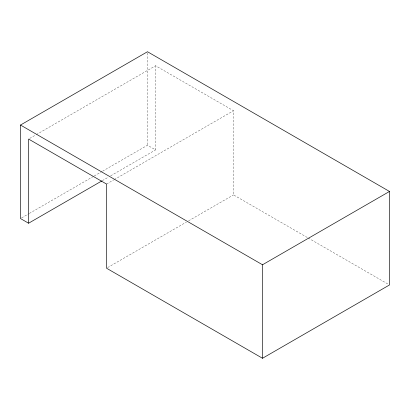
<?xml version="1.0" encoding="UTF-8"?>
<svg xmlns="http://www.w3.org/2000/svg" width="410" height="410" viewBox="0 0 410 410"><rect width="100%" height="100%" fill="white"/><g stroke="black" fill="none" stroke-linecap="round" stroke-linejoin="round"><path stroke-width="0.31" stroke-dasharray="2.05 1.54" d="M29.699 138.421L35.803 134.9M36.357 134.583L155.585 65.749L233.515 110.741L233.515 194.899L307.638 237.692M21.607 217.905L28.818 213.743M29.371 213.425L93.7 176.285M94.254 175.967L102.018 171.482M102.572 171.165L147.487 145.232L155.585 149.901L155.585 65.749M102.346 180.636L108.445 177.115M110.664 175.834L155.585 149.901M106.528 184.059L113.734 179.898M114.287 179.575L233.515 110.741M107.635 267.571L186.381 222.112M188.6 220.831L233.515 194.899M308.187 238.01L388.393 284.314M147.487 53.008L147.487 145.232"/><path stroke-width="0.61" d="M20.5 125.045L147.487 51.732L389.5 191.455L389.5 284.955L262.513 358.268L106.528 268.212L106.528 184.059L28.592 139.062L28.592 223.219L20.5 218.545L20.5 125.045L262.513 264.768L389.5 191.455M28.592 223.219L101.793 180.959M262.513 264.768L262.513 358.268"/></g></svg>
